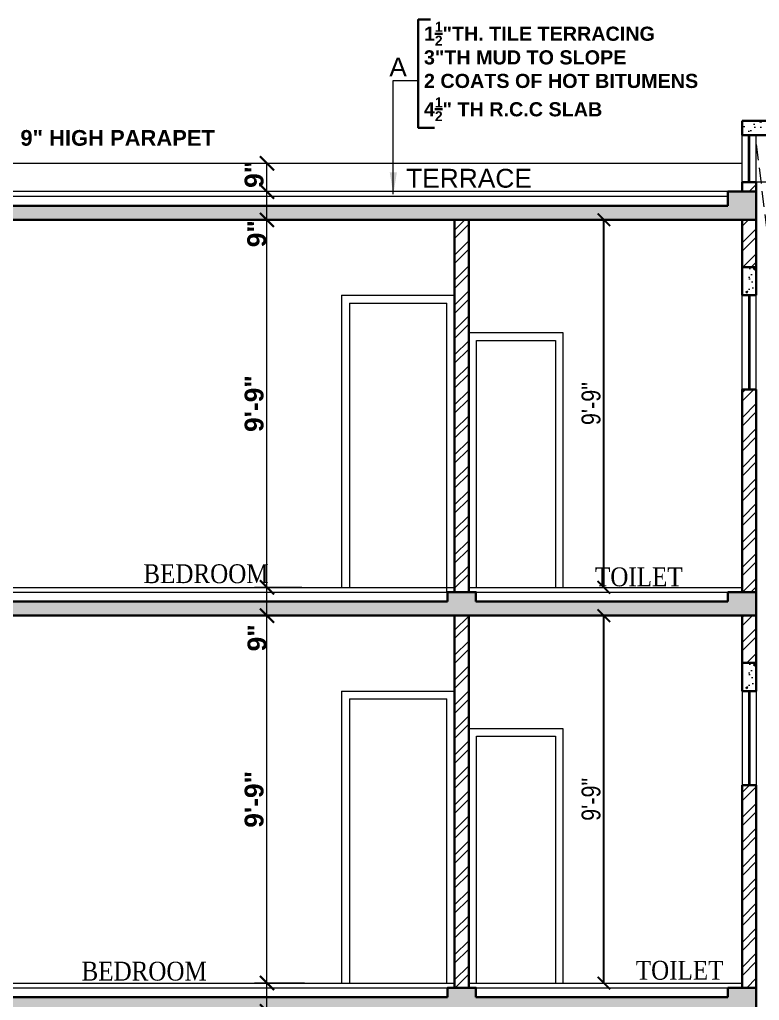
# Model space of a CAD drawing. Header units: feet. Extents: x 12125 to 16886, y -11859 to -10215.
# Drawn here: x 15824.3 to 16059.8, y -11391.7 to -11079.4 of the extents above; entities that cross this region are included whole.
import ezdxf

# ---------------------------------------------------------------- set-up
doc = ezdxf.new("R2010")
doc.units = ezdxf.units.FT
doc.header["$MEASUREMENT"] = 0
doc.header["$PDMODE"] = 2
doc.linetypes.add('DASHED', pattern=[0.75, 0.5, -0.25])
doc.layers.get('0').update_dxf_attribs({"lineweight": 30})
doc.layers.add('BLK_1_FLR_1_WC_BATH_HT', color=3, linetype='Continuous', plot=False)
doc.layers.add('BLK_1_FLR_2_WC_BATH_HT', color=3, linetype='Continuous', plot=False)
for name, color, linetype, lineweight in [('DIM 01', 7, 'Continuous', 9), ('DOOR', 32, 'Continuous', 13), ('Flooring', 160, 'Continuous', 15), ('HATCH', 9, 'Continuous', 20), ('SLAB RCC', 1, 'Continuous', 40), ('TEXT', 7, 'Continuous', 30), ('WALL', 10, 'Continuous', 30), ('WINDOW', 150, 'Continuous', 20)]:
    doc.layers.add(name, color=color, linetype=linetype, lineweight=lineweight)
doc.styles.add('AR. TEXT 01', font='arialbd.ttf')
doc.styles.add('DIM TEXT', font='GOTHIC.TTF', dxfattribs={"height": 5})
doc.styles.get("Standard").update_dxf_attribs({"font": 'ARIALN.TTF'})
doc.styles.add('TEX02', font='GARA.TTF')
doc.dimstyles.new('DIM 50', dxfattribs={"dimtxt": 6, "dimasz": 3, "dimexe": 6, "dimexo": 4, "dimgap": 0.3125, "dimtad": 1, "dimzin": 3, "dimdsep": 46, "dimlunit": 4, "dimtxsty": 'AR. TEXT 01', "dimblk": 'DOT', "dimcen": 0.09, "dimclrd": 256, "dimclre": 256, "dimclrt": 256, "dimazin": 0, "dimtfac": 0.8, "dimtofl": 0, "dimtmove": 1, "dimatfit": 3, "dimfxl": 6, "dimfxlon": 1, "dimfrac": 1, "dimtolj": 1, "dimtzin": 0, "dimlwd": -1, "dimlwe": -1, "dimarcsym": 1})
doc.dimstyles.get("Standard").update_dxf_attribs({"dimtxt": 6, "dimasz": 4, "dimexe": 4, "dimexo": 4, "dimgap": 1, "dimtad": 1, "dimdec": 1, "dimzin": 3, "dimdsep": 46, "dimlunit": 4, "dimtxsty": 'Standard', "dimblk": 'ARCHTICK', "dimcen": 0.09, "dimadec": 0, "dimazin": 0, "dimtfac": 1.005, "dimtdec": 1, "dimtofl": 0, "dimtmove": 2, "dimatfit": 3, "dimfxl": 4, "dimfxlon": 1, "dimtolj": 1, "dimtzin": 0, "dimarcsym": 0})
pattern_1 = [(50, (-64522.8, 70481.258), (7.17260183, -0.62752135), [0.75, -8.25]), (-5, (-64522.8, 70481.258), (-1.38751334, 7.52192134), [0.6, -6.6]), (100.4514445, (-64522.2024, 70481.206), (5.78508847, 6.8943999), [0.6374019, -7.0114211]), (46.1842, (-64522.8, 70483.258), (10.6724133, -1.6551928), [1.125, -12.375]), (96.635635, (-64521.911, 70483.12), (9.3466195, 9.741186), [0.9561034, -10.5171376]), (-8.815836, (-64522.8, 70483.258), (9.3466195, 9.741186), [0.9, -9.9]), (21, (-64521.8, 70482.758), (5.96907052, -4.0261889), [0.75, -8.25]), (-34, (-64521.8, 70482.758), (2.4331533, 7.25150045), [0.6, -6.6]), (71.451445, (-64521.303, 70482.423), (8.40222377, 3.22531153), [0.6374019, -7.0114211]), (37.5, (-64522.8, 70481.2582), (0.121598553, 3.32893854), [0, -6.52, 0, -6.7, 0, -6.625]), (7.5, (-64522.8, 70481.2582), (2.63069537, 3.94411712), [0, -3.82, 0, -6.37, 0, -2.525]), (-32.5, (-64525.03, 70481.2582), (5.33822436, -0.22554872), [0, -2.5, 0, -7.8, 0, -10.35]), (-42.5, (-64526.03, 70481.258), (5.8318617, 1.00104982), [0, -3.25, 0, -5.18, 0, -7.35])]
pattern_2 = [(-135, (-80515.0596, 32260.8044), (3.97747564, -3.97747564), []), (-135, (-80517.711, 32260.8044), (3.97747564, -3.97747564), [])]

# ---------------------------------------------------------------- blocks, each defined once
blk = doc.blocks.new('_ArchTick')
at = {"color": 0, "linetype": 'ByBlock', "const_width": 0.15}
blk.add_lwpolyline([(-0.5, -0.5), (0.5, 0.5)], dxfattribs=at)
blk = doc.blocks.new('*D229')
at = {"layer": 'Defpoints', "color": 0, "transparency": 16777216}
for p in [(15903, -11386.19), (15918.99, -11386.19), (15914.22, -11395.19)]:
    blk.add_point(p, dxfattribs=at)
at = {"layer": 'DIM 01', "transparency": 16777216}
for p, q in [((15914.99, -11386.19), (15899, -11386.19)), ((15903, -11395.19), (15903, -11386.19)), ((15910.22, -11395.19), (15899, -11395.19))]:
    blk.add_line(p, q, dxfattribs=at)
at = {"layer": 'DIM 01', "transparency": 16777216, "xscale": 4.5, "yscale": 4.5, "zscale": 4.5}
for p, rotation in [((15903, -11386.19), 90), ((15903, -11395.19), 270)]:
    blk.add_blockref('_ArchTick', p, dxfattribs=dict(at, rotation=rotation))
at = {"layer": 'DIM 01', "transparency": 16777216, "insert": (15898.94, -11402.1), "char_height": 6, "attachment_point": 5, "rotation": 90, "style": 'AR. TEXT 01'}
blk.add_mtext('\\A1;9"', dxfattribs=at)
blk = doc.blocks.new('*D230')
at = {"layer": 'Defpoints', "color": 0, "transparency": 16777216}
for p in [(15903, -11269.19), (15913.17, -11269.19), (15918.99, -11386.19)]:
    blk.add_point(p, dxfattribs=at)
at = {"layer": 'DIM 01', "transparency": 16777216}
for p, q in [((15909.17, -11269.19), (15899, -11269.19)), ((15903, -11386.19), (15903, -11269.19)), ((15914.99, -11386.19), (15899, -11386.19))]:
    blk.add_line(p, q, dxfattribs=at)
at = {"layer": 'DIM 01', "transparency": 16777216, "xscale": 4.5, "yscale": 4.5, "zscale": 4.5}
for p, rotation in [((15903, -11269.19), 90), ((15903, -11386.19), 270)]:
    blk.add_blockref('_ArchTick', p, dxfattribs=dict(at, rotation=rotation))
at = {"layer": 'DIM 01', "transparency": 16777216, "insert": (15898.94, -11327.69), "char_height": 6, "attachment_point": 5, "rotation": 90, "style": 'AR. TEXT 01'}
blk.add_mtext('\\A1;9\'-9"', dxfattribs=at)
blk = doc.blocks.new('*D231')
at = {"layer": 'Defpoints', "color": 0, "transparency": 16777216}
for p in [(15903, -11260.19), (15918.15, -11260.19), (15913.17, -11269.19)]:
    blk.add_point(p, dxfattribs=at)
at = {"layer": 'DIM 01', "transparency": 16777216}
for p, q in [((15914.15, -11260.19), (15899, -11260.19)), ((15903, -11269.19), (15903, -11260.19)), ((15909.17, -11269.19), (15899, -11269.19))]:
    blk.add_line(p, q, dxfattribs=at)
at = {"layer": 'DIM 01', "transparency": 16777216, "xscale": 4.5, "yscale": 4.5, "zscale": 4.5}
for p, rotation in [((15903, -11260.19), 90), ((15903, -11269.19), 270)]:
    blk.add_blockref('_ArchTick', p, dxfattribs=dict(at, rotation=rotation))
at = {"layer": 'DIM 01', "transparency": 16777216, "insert": (15899.87, -11276.27), "char_height": 6, "attachment_point": 5, "rotation": 90, "style": 'AR. TEXT 01'}
blk.add_mtext('\\A1;9"', dxfattribs=at)
blk = doc.blocks.new('*D232')
at = {"layer": 'Defpoints', "color": 0, "transparency": 16777216}
for p in [(15903, -11143.19), (15929.77, -11143.19), (15918.15, -11260.19)]:
    blk.add_point(p, dxfattribs=at)
at = {"layer": 'DIM 01', "transparency": 16777216}
for p, q in [((15915, -11143.19), (15899, -11143.19)), ((15903, -11260.19), (15903, -11143.19)), ((15914.15, -11260.19), (15899, -11260.19))]:
    blk.add_line(p, q, dxfattribs=at)
at = {"layer": 'DIM 01', "transparency": 16777216, "xscale": 4.5, "yscale": 4.5, "zscale": 4.5}
for p, rotation in [((15903, -11143.19), 90), ((15903, -11260.19), 270)]:
    blk.add_blockref('_ArchTick', p, dxfattribs=dict(at, rotation=rotation))
at = {"layer": 'DIM 01', "transparency": 16777216, "insert": (15898.94, -11201.69), "char_height": 6, "attachment_point": 5, "rotation": 90, "style": 'AR. TEXT 01'}
blk.add_mtext('\\A1;9\'-9"', dxfattribs=at)
blk = doc.blocks.new('*D233')
at = {"layer": 'Defpoints', "color": 0, "transparency": 16777216}
for p in [(15903, -11134.19), (15933.42, -11134.19), (15929.77, -11143.19)]:
    blk.add_point(p, dxfattribs=at)
at = {"layer": 'DIM 01', "transparency": 16777216}
for p, q in [((15915, -11134.19), (15899, -11134.19)), ((15903, -11143.19), (15903, -11134.19)), ((15915, -11143.19), (15899, -11143.19))]:
    blk.add_line(p, q, dxfattribs=at)
at = {"layer": 'DIM 01', "transparency": 16777216, "xscale": 4.5, "yscale": 4.5, "zscale": 4.5}
for p, rotation in [((15903, -11134.19), 90), ((15903, -11143.19), 270)]:
    blk.add_blockref('_ArchTick', p, dxfattribs=dict(at, rotation=rotation))
at = {"layer": 'DIM 01', "transparency": 16777216, "insert": (15899.79, -11147.6), "char_height": 6, "attachment_point": 5, "rotation": 90, "style": 'AR. TEXT 01'}
blk.add_mtext('\\A1;9"', dxfattribs=at)
blk = doc.blocks.new('*D234')
at = {"layer": 'Defpoints', "color": 0, "transparency": 16777216}
for p in [(15903, -11125.19), (15932.43, -11125.19), (15933.42, -11134.19)]:
    blk.add_point(p, dxfattribs=at)
at = {"layer": 'DIM 01', "transparency": 16777216}
for p, q in [((15915, -11125.19), (15899, -11125.19)), ((15903, -11134.19), (15903, -11125.19)), ((15915, -11134.19), (15899, -11134.19))]:
    blk.add_line(p, q, dxfattribs=at)
at = {"layer": 'DIM 01', "transparency": 16777216, "xscale": 4.5, "yscale": 4.5, "zscale": 4.5}
for p, rotation in [((15903, -11125.19), 90), ((15903, -11134.19), 270)]:
    blk.add_blockref('_ArchTick', p, dxfattribs=dict(at, rotation=rotation))
at = {"layer": 'DIM 01', "transparency": 16777216, "insert": (15898.94, -11128.69), "char_height": 6, "attachment_point": 5, "rotation": 90, "style": 'AR. TEXT 01'}
blk.add_mtext('\\A1;9"', dxfattribs=at)
blk = doc.blocks.new('*D422')
at = {"layer": 'BLK_1_FLR_1_WC_BATH_HT', "color": 0, "lineweight": -2, "transparency": 16777216}
for p, q in [((16010.26, -11386.19), (16010.26, -11269.19)), ((16014.26, -11269.19), (16014.26, -11269.19)), ((16014.26, -11386.19), (16014.26, -11386.19))]:
    blk.add_line(p, q, dxfattribs=at)
at = {"layer": 'Defpoints', "color": 0, "transparency": 16777216}
for p in [(16010.26, -11269.19), (16010.26, -11269.19), (16010.26, -11386.19)]:
    blk.add_point(p, dxfattribs=at)
at = {"layer": 'BLK_1_FLR_1_WC_BATH_HT', "color": 0, "lineweight": -2, "transparency": 16777216, "xscale": 4, "yscale": 4, "zscale": 4}
for p, rotation in [((16010.26, -11269.19), 90), ((16010.26, -11386.19), 270)]:
    blk.add_blockref('_ArchTick', p, dxfattribs=dict(at, rotation=rotation))
at = {"layer": 'BLK_1_FLR_1_WC_BATH_HT', "color": 0, "transparency": 16777216, "insert": (16006.2, -11327.69), "char_height": 6, "attachment_point": 5, "rotation": 90}
blk.add_mtext('\\A1;9\'-9"', dxfattribs=at)
blk = doc.blocks.new('*D428')
at = {"layer": 'BLK_1_FLR_2_WC_BATH_HT', "color": 0, "lineweight": -2, "transparency": 16777216}
for p, q in [((16010.26, -11260.19), (16010.26, -11143.19)), ((16014.26, -11143.19), (16014.26, -11143.19)), ((16014.26, -11260.19), (16014.26, -11260.19))]:
    blk.add_line(p, q, dxfattribs=at)
at = {"layer": 'Defpoints', "color": 0, "transparency": 16777216}
for p in [(16010.26, -11143.19), (16010.26, -11143.19), (16010.26, -11260.19)]:
    blk.add_point(p, dxfattribs=at)
at = {"layer": 'BLK_1_FLR_2_WC_BATH_HT', "color": 0, "lineweight": -2, "transparency": 16777216, "xscale": 4, "yscale": 4, "zscale": 4}
for p, rotation in [((16010.26, -11143.19), 90), ((16010.26, -11260.19), 270)]:
    blk.add_blockref('_ArchTick', p, dxfattribs=dict(at, rotation=rotation))
at = {"layer": 'BLK_1_FLR_2_WC_BATH_HT', "color": 0, "transparency": 16777216, "insert": (16006.2, -11201.69), "char_height": 6, "attachment_point": 5, "rotation": 90}
blk.add_mtext('\\A1;9\'-9"', dxfattribs=at)

msp = doc.modelspace()

# ---------------------------------------------------------------- hatches: boundary and pattern name
at = {"layer": 'HATCH', "ltscale": 20}
h = msp.add_hatch(dxfattribs=at)
h.set_pattern_fill('AR-CONC', color=256, style=0)
h.set_pattern_definition([(50, (-96966.4957, 32789.3866), (7.17260183, -0.62752135), [0.75, -8.25]), (-5, (-96966.496, 32789.3866), (-1.38751334, 7.52192134), [0.6, -6.6]), (100.4514445, (-96965.898, 32789.334), (5.78508847, 6.8943999), [0.6374019, -7.0114211]), (46.1842, (-96966.496, 32791.387), (10.6724133, -1.6551928), [1.125, -12.375]), (96.635635, (-96965.606, 32791.249), (9.3466195, 9.741186), [0.9561034, -10.5171376]), (-8.815836, (-96966.496, 32791.387), (9.3466195, 9.741186), [0.9, -9.9]), (21, (-96965.4957, 32790.8866), (5.96907052, -4.0261889), [0.75, -8.25]), (-34, (-96965.496, 32790.8866), (2.4331533, 7.25150045), [0.6, -6.6]), (71.451445, (-96964.998, 32790.551), (8.40222377, 3.22531153), [0.6374019, -7.0114211]), (37.5, (-96966.4957, 32789.3866), (0.121598553, 3.32893854), [0, -6.52, 0, -6.7, 0, -6.625]), (7.5, (-96966.4957, 32789.3866), (2.63069537, 3.94411712), [0, -3.82, 0, -6.37, 0, -2.525]), (-32.5, (-96968.7257, 32789.3866), (5.33822436, -0.22554872), [0, -2.5, 0, -7.8, 0, -10.35]), (-42.5, (-96969.7257, 32789.3866), (5.8318617, 1.00104982), [0, -3.25, 0, -5.18, 0, -7.35])])
h.paths.add_polyline_path([(16099.261, -11116.195), (16099.261, -11111.695), (16054.261, -11111.695), (16054.261, -11116.195)])
at = {"layer": 'HATCH', "ltscale": 10}
h = msp.add_hatch(dxfattribs=at)
h.set_pattern_fill('ANSI32', color=256, scale=15, angle=180, style=0)
h.set_pattern_definition([(-135, (-96966.4957, 32783.3866), (3.97747564, -3.97747564), []), (-135, (-96969.1473, 32783.3866), (3.97747564, -3.97747564), [])])
h.paths.add_polyline_path([(16058.761, -11131.195), (16054.261, -11131.195), (16054.261, -11134.195), (16058.761, -11134.195)])
at = {"layer": 'HATCH', "ltscale": 20}
h = msp.add_hatch(dxfattribs=at)
h.set_pattern_fill('AR-CONC', color=256, style=0)
h.set_pattern_definition(pattern_1)
h.paths.add_polyline_path([(16058.761, -11134.195), (16049.761, -11134.195), (16049.761, -11138.695), (15776.761, -11138.695), (15776.761, -11134.195), (15767.761, -11134.195), (15767.761, -11143.195), (15785.761, -11143.195), (16058.761, -11143.195)])
at = {"layer": 'HATCH', "ltscale": 10}
h = msp.add_hatch(dxfattribs=at)
h.set_pattern_fill('ANSI32', color=256, scale=15, angle=180, style=0)
h.set_pattern_definition([(-135, (-64528.8, 70481.258), (3.97747564, -3.97747564), []), (-135, (-64531.452, 70481.258), (3.97747564, -3.97747564), [])])
h.paths.add_polyline_path([(15962.761, -11261.695), (15967.261, -11261.695), (15967.261, -11143.195), (15962.761, -11143.195)])
h = msp.add_hatch(dxfattribs=at)
h.set_pattern_fill('ANSI32', color=256, scale=15, angle=180, style=0)
h.set_pattern_definition(pattern_2)
h.paths.add_polyline_path([(16058.761, -11143.195), (16054.261, -11143.195), (16054.261, -11158.195), (16058.761, -11158.195)])
h.paths.add_polyline_path([(16058.761, -11197.195), (16054.261, -11197.195), (16054.261, -11261.695), (16058.761, -11261.695)])
at = {"layer": 'HATCH', "ltscale": 20}
h = msp.add_hatch(dxfattribs=at)
h.set_pattern_fill('AR-CONC', color=256, style=0)
h.set_pattern_definition([(50, (-80515.0596, 32386.8044), (7.17260183, -0.62752135), [0.75, -8.25]), (-5, (-80515.0596, 32386.8044), (-1.38751334, 7.52192134), [0.6, -6.6]), (100.4514445, (-80514.462, 32386.752), (5.78508847, 6.8943999), [0.6374019, -7.0114211]), (46.1842, (-80515.06, 32388.8044), (10.6724133, -1.6551928), [1.125, -12.375]), (96.635635, (-80514.17, 32388.667), (9.3466195, 9.741186), [0.9561034, -10.5171376]), (-8.815836, (-80515.06, 32388.804), (9.3466195, 9.741186), [0.9, -9.9]), (21, (-80514.0596, 32388.3044), (5.96907052, -4.0261889), [0.75, -8.25]), (-34, (-80514.0596, 32388.3044), (2.4331533, 7.25150045), [0.6, -6.6]), (71.451445, (-80513.562, 32387.969), (8.40222377, 3.22531153), [0.6374019, -7.0114211]), (37.5, (-80515.0596, 32386.8044), (0.121598553, 3.32893854), [0, -6.52, 0, -6.7, 0, -6.625]), (7.5, (-80515.0596, 32386.8044), (2.63069537, 3.94411712), [0, -3.82, 0, -6.37, 0, -2.525]), (-32.5, (-80517.2896, 32386.8044), (5.33822436, -0.22554872), [0, -2.5, 0, -7.8, 0, -10.35]), (-42.5, (-80518.2896, 32386.8044), (5.8318617, 1.00104982), [0, -3.25, 0, -5.18, 0, -7.35])])
h.paths.add_polyline_path([(16058.761, -11158.195), (16054.261, -11158.195), (16054.261, -11167.195), (16058.761, -11167.195)])
h = msp.add_hatch(dxfattribs=at)
h.set_pattern_fill('AR-CONC', color=256, style=0)
h.set_pattern_definition([(50, (-64522.8, 70607.258), (7.17260183, -0.62752135), [0.75, -8.25]), (-5, (-64522.8, 70607.258), (-1.38751334, 7.52192134), [0.6, -6.6]), (100.4514445, (-64522.2024, 70607.206), (5.78508847, 6.8943999), [0.6374019, -7.0114211]), (46.1842, (-64522.8, 70609.258), (10.6724133, -1.6551928), [1.125, -12.375]), (96.635635, (-64521.911, 70609.12), (9.3466195, 9.741186), [0.9561034, -10.5171376]), (-8.815836, (-64522.8, 70609.258), (9.3466195, 9.741186), [0.9, -9.9]), (21, (-64521.8, 70608.758), (5.96907052, -4.0261889), [0.75, -8.25]), (-34, (-64521.8, 70608.758), (2.4331533, 7.25150045), [0.6, -6.6]), (71.451445, (-64521.303, 70608.423), (8.40222377, 3.22531153), [0.6374019, -7.0114211]), (37.5, (-64522.8, 70607.2582), (0.121598553, 3.32893854), [0, -6.52, 0, -6.7, 0, -6.625]), (7.5, (-64522.8, 70607.2582), (2.63069537, 3.94411712), [0, -3.82, 0, -6.37, 0, -2.525]), (-32.5, (-64525.03, 70607.2582), (5.33822436, -0.22554872), [0, -2.5, 0, -7.8, 0, -10.35]), (-42.5, (-64526.03, 70607.258), (5.8318617, 1.00104982), [0, -3.25, 0, -5.18, 0, -7.35])])
h.paths.add_polyline_path([(15772.261, -11243.695), (15767.761, -11243.695), (15767.761, -11269.195), (15794.761, -11269.195), (16058.761, -11269.195), (16058.761, -11261.695), (16049.761, -11261.695), (16049.761, -11264.695), (15969.511, -11264.695), (15969.511, -11261.695), (15960.511, -11261.695), (15960.511, -11264.695), (15794.761, -11264.695), (15794.761, -11260.195), (15785.761, -11260.195), (15785.761, -11264.695), (15772.261, -11264.695)])
at = {"layer": 'HATCH', "ltscale": 10}
h = msp.add_hatch(dxfattribs=at)
h.set_pattern_fill('ANSI32', color=256, scale=15, angle=180, style=0)
h.set_pattern_definition(pattern_2)
h.paths.add_polyline_path([(15967.261, -11269.195), (15962.761, -11269.195), (15962.761, -11387.695), (15967.261, -11387.695)])
h = msp.add_hatch(dxfattribs=at)
h.set_pattern_fill('ANSI32', color=256, scale=15, angle=180, style=0)
h.set_pattern_definition(pattern_2)
h.paths.add_polyline_path([(16058.761, -11323.195), (16054.261, -11323.195), (16054.261, -11387.695), (16058.761, -11387.695)])
h.paths.add_polyline_path([(16054.261, -11284.195), (16058.761, -11284.195), (16058.761, -11269.195), (16054.261, -11269.195)])
at = {"layer": 'HATCH', "ltscale": 20}
h = msp.add_hatch(dxfattribs=at)
h.set_pattern_fill('AR-CONC', color=256, style=0)
h.set_pattern_definition([(50, (-80515.0596, 32260.8044), (7.17260183, -0.62752135), [0.75, -8.25]), (-5, (-80515.0596, 32260.8044), (-1.38751334, 7.52192134), [0.6, -6.6]), (100.4514445, (-80514.462, 32260.752), (5.78508847, 6.8943999), [0.6374019, -7.0114211]), (46.1842, (-80515.06, 32262.8044), (10.6724133, -1.6551928), [1.125, -12.375]), (96.635635, (-80514.17, 32262.667), (9.3466195, 9.741186), [0.9561034, -10.5171376]), (-8.815836, (-80515.06, 32262.804), (9.3466195, 9.741186), [0.9, -9.9]), (21, (-80514.0596, 32262.3044), (5.96907052, -4.0261889), [0.75, -8.25]), (-34, (-80514.0596, 32262.3044), (2.4331533, 7.25150045), [0.6, -6.6]), (71.451445, (-80513.562, 32261.969), (8.40222377, 3.22531153), [0.6374019, -7.0114211]), (37.5, (-80515.0596, 32260.8044), (0.121598553, 3.32893854), [0, -6.52, 0, -6.7, 0, -6.625]), (7.5, (-80515.0596, 32260.8044), (2.63069537, 3.94411712), [0, -3.82, 0, -6.37, 0, -2.525]), (-32.5, (-80517.2896, 32260.8044), (5.33822436, -0.22554872), [0, -2.5, 0, -7.8, 0, -10.35]), (-42.5, (-80518.2896, 32260.8044), (5.8318617, 1.00104982), [0, -3.25, 0, -5.18, 0, -7.35])])
h.paths.add_polyline_path([(16058.761, -11284.195), (16054.261, -11284.195), (16054.261, -11293.195), (16058.761, -11293.195)])
h = msp.add_hatch(dxfattribs=at)
h.set_pattern_fill('AR-CONC', color=256, style=0)
h.set_pattern_definition(pattern_1)
h.paths.add_polyline_path([(16049.761, -11387.695), (16049.761, -11390.695), (15969.511, -11390.695), (15969.511, -11387.695), (15960.511, -11387.695), (15960.511, -11390.695), (15794.761, -11390.695), (15794.761, -11386.195), (15785.761, -11386.195), (15785.761, -11390.695), (15772.261, -11390.695), (15772.261, -11369.695), (15767.761, -11369.695), (15767.761, -11395.195), (15794.761, -11395.195), (16058.761, -11395.195), (16058.761, -11387.695)])

# ---------------------------------------------------------------- linework, layer by layer
at = {"layer": 'DIM 01'}
for p, q in [((16054.261, -11119.195), (16054.261, -11116.195)), ((16058.761, -11119.195), (16058.761, -11116.195))]:
    msp.add_line(p, q, dxfattribs=at)
at = {"layer": 'DOOR'}
for p, q in [((15926.761, -11167.195), (15962.761, -11167.195)), ((15926.761, -11167.195), (15926.761, -11260.195)), ((15929.261, -11169.695), (15960.261, -11169.695)), ((15929.261, -11169.695), (15929.261, -11260.195)), ((15960.261, -11261.695), (15960.261, -11169.695)), ((15926.761, -11293.195), (15962.761, -11293.195)), ((15926.761, -11293.195), (15926.761, -11386.195)), ((15929.261, -11295.695), (15960.261, -11295.695)), ((15929.261, -11295.695), (15929.261, -11386.195)), ((15960.261, -11386.195), (15960.261, -11295.695))]:
    msp.add_line(p, q, dxfattribs=at)
for points in [[(15997.261, -11260.195), (15997.261, -11179.195), (15967.261, -11179.195)], [(15969.661, -11260.195), (15969.661, -11181.595), (15994.861, -11181.595), (15994.861, -11260.195)], [(15997.261, -11386.195), (15997.261, -11305.195), (15967.261, -11305.195)], [(15969.661, -11386.195), (15969.661, -11307.595), (15994.861, -11307.595), (15994.861, -11386.195)]]:
    msp.add_lwpolyline(points, dxfattribs=at)
at = {"layer": 'Flooring', "ltscale": 10}
for p, q in [((16054.261, -11125.195), (15776.761, -11125.195)), ((16058.761, -11134.195), (15776.761, -11134.195)), ((16049.761, -11135.695), (15776.761, -11135.695)), ((15794.761, -11260.195), (15962.761, -11260.195)), ((15967.261, -11260.195), (16054.261, -11260.195)), ((15794.761, -11261.695), (16054.261, -11261.695)), ((15794.761, -11386.195), (15962.761, -11386.195)), ((15794.761, -11387.695), (16049.761, -11387.695)), ((15967.261, -11386.195), (16054.261, -11386.195))]:
    msp.add_line(p, q, dxfattribs=at)
at = {"layer": 'HATCH', "linetype": 'DASHED', "ltscale": 10}
msp.add_line((16058.761, -11119.195), (16094.761, -11411.695), dxfattribs=at)
at = {"layer": 'SLAB RCC', "lineweight": 30, "ltscale": 10}
for p, q in [((16054.261, -11111.695), (16099.261, -11111.695)), ((16054.261, -11116.195), (16054.261, -11111.695)), ((16054.261, -11116.195), (16099.261, -11116.195)), ((16049.761, -11138.695), (16049.761, -11134.195)), ((16049.761, -11134.195), (16058.761, -11134.195)), ((16058.761, -11134.195), (16058.761, -11143.195)), ((16049.761, -11138.695), (15776.761, -11138.695)), ((16058.761, -11143.195), (15785.761, -11143.195)), ((16054.261, -11158.195), (16058.761, -11158.195)), ((16054.261, -11158.195), (16054.261, -11167.195)), ((16058.761, -11167.195), (16058.761, -11158.195)), ((16054.261, -11167.195), (16058.761, -11167.195)), ((16049.761, -11261.695), (16049.761, -11264.695)), ((16049.761, -11261.695), (16058.761, -11261.695)), ((16058.761, -11261.695), (16058.761, -11269.195)), ((15794.761, -11264.695), (15960.511, -11264.695)), ((15969.511, -11264.695), (16049.761, -11264.695)), ((15794.761, -11269.195), (16054.261, -11269.195)), ((16054.261, -11269.195), (16058.761, -11269.195)), ((16054.261, -11284.195), (16058.761, -11284.195)), ((16054.261, -11284.195), (16054.261, -11293.195)), ((16058.761, -11284.195), (16058.761, -11293.195)), ((16054.261, -11293.195), (16058.761, -11293.195)), ((16049.761, -11387.695), (16049.761, -11390.695)), ((16049.761, -11387.695), (16058.761, -11387.695)), ((16058.761, -11387.695), (16058.761, -11395.195)), ((15794.761, -11390.695), (15960.511, -11390.695)), ((15969.511, -11390.695), (16049.761, -11390.695))]:
    msp.add_line(p, q, dxfattribs=at)
for points in [[(15960.511, -11264.695), (15960.511, -11261.695), (15969.511, -11261.695), (15969.511, -11264.695)], [(15960.511, -11390.695), (15960.511, -11387.695), (15969.511, -11387.695), (15969.511, -11390.695)]]:
    msp.add_lwpolyline(points, dxfattribs=at)
at = {"layer": 'TEXT'}
msp.add_lwpolyline([(15955.046, -11079.428), (15951.19, -11079.428), (15951.19, -11113.842), (15956.289, -11113.842)], dxfattribs=at)
at = {"layer": 'WALL', "ltscale": 5}
for p, q in [((16054.261, -11134.195), (16054.261, -11131.195)), ((16054.261, -11131.195), (16058.761, -11131.195)), ((16058.761, -11134.195), (16058.761, -11131.195)), ((15962.761, -11261.695), (15962.761, -11143.195)), ((15967.261, -11261.695), (15967.261, -11143.195)), ((16054.261, -11143.195), (16054.261, -11158.195)), ((16058.761, -11143.195), (16058.761, -11158.195)), ((16054.261, -11197.195), (16054.261, -11261.695)), ((16054.261, -11197.195), (16058.761, -11197.195)), ((16058.761, -11197.195), (16058.761, -11261.695)), ((15962.761, -11387.695), (15962.761, -11269.195)), ((15967.261, -11387.695), (15967.261, -11269.195)), ((16054.261, -11269.195), (16054.261, -11284.195)), ((16058.761, -11269.195), (16058.761, -11284.195)), ((16054.261, -11323.195), (16054.261, -11387.695)), ((16054.261, -11323.195), (16058.761, -11323.195)), ((16058.761, -11323.195), (16058.761, -11387.695))]:
    msp.add_line(p, q, dxfattribs=at)
at = {"layer": 'WINDOW', "ltscale": 10}
for p, q in [((16054.261, -11131.195), (16054.261, -11116.195)), ((16056.251, -11131.195), (16056.251, -11116.195)), ((16056.771, -11131.195), (16056.771, -11116.195)), ((16054.261, -11197.195), (16054.261, -11167.195)), ((16056.261, -11167.195), (16056.261, -11197.195)), ((16056.761, -11167.195), (16056.761, -11197.195)), ((16058.761, -11197.195), (16058.761, -11167.195)), ((16054.261, -11293.195), (16054.261, -11323.195)), ((16056.261, -11293.195), (16056.261, -11323.195)), ((16056.761, -11293.195), (16056.761, -11323.195)), ((16058.761, -11293.195), (16058.761, -11323.195))]:
    msp.add_line(p, q, dxfattribs=at)
msp.add_lwpolyline([(16058.761, -11116.195), (16094.761, -11116.195), (16094.761, -11131.195), (16058.761, -11131.195)], close=True, dxfattribs=at)

# ---------------------------------------------------------------- texts
at = {"layer": 'TEXT', "attachment_point": 1}
for s, insert, char_height, width in [('\\A1;{\\fArial|b1|i0|c0|p34;1{\\H0.7x;\\S1/2;}"TH. TILE TERRACING\\P3"TH MUD TO SLOPE\\P2 COATS OF HOT BITUMENS \\P4{\\H0.7x;\\S1/2;}" TH R.C.C SLAB}', (15952.981, -11080.133), 4.5, 89.8489), ('{\\fArial|b1|i0|c0|p34;9" HIGH PARAPET}', (15824.52, -11114.582), 5, 63.40533)]:
    msp.add_mtext(s, dxfattribs=dict(at, insert=insert, char_height=char_height, width=width))
at = {"layer": 'TEXT', "insert": (15944.756, -11091.517), "char_height": 6, "attachment_point": 2, "style": 'TEX02'}
msp.add_mtext('\\A1;{\\fArial|b0|i0|c0|p34;A}', dxfattribs=at)
at = {"layer": 'TEXT', "char_height": 6, "attachment_point": 2, "style": 'TEX02'}
for s, insert, width in [('\\A1;{\\fArial|b0|i0|c0|p34;TERRACE}', (15967.329, -11126.934), 40.13179), ('\\A1;BEDROOM', (15883.597, -11252.848), 30.12147), ('\\A1;TOILET', (16021.39, -11253.843), 30.12147), ('\\A1;TOILET', (16034.366, -11379.114), 30.12147), ('\\A1;BEDROOM', (15863.921, -11379.392), 30.12147)]:
    msp.add_mtext(s, dxfattribs=dict(at, insert=insert, width=width))

# ---------------------------------------------------------------- dimensions: what is measured, and where the dimension line sits
at = {"layer": 'BLK_1_FLR_1_WC_BATH_HT'}
dim = msp.add_linear_dim(base=(16010.26, -11269.195), p1=(16010.26, -11386.195), p2=(16010.26, -11269.195), angle=270, dimstyle='Standard', override={"dimfxl": 7}, dxfattribs=at)
dim.commit()
dim.dimension.update_dxf_attribs({"geometry": '*D422', "text_midpoint": (16006.197, -11327.695)})
at = {"layer": 'BLK_1_FLR_2_WC_BATH_HT', "color": 3}
dim = msp.add_linear_dim(base=(16010.26, -11143.195), p1=(16010.26, -11260.195), p2=(16010.26, -11143.195), angle=270, dimstyle='Standard', override={"dimfxl": 7}, dxfattribs=at)
dim.commit()
dim.dimension.update_dxf_attribs({"geometry": '*D428', "text_midpoint": (16006.197, -11201.695)})
at = {"layer": 'DIM 01'}
for base, p1, p2, picture, middle in [((15903.003, -11125.195), (15933.417, -11134.195), (15932.43, -11125.195), '*D234', (15903.003, -11128.692)), ((15903.003, -11134.195), (15929.77, -11143.195), (15933.417, -11134.195), '*D233', (15903.859, -11147.6)), ((15903.003, -11260.195), (15913.165, -11269.195), (15918.147, -11260.195), '*D231', (15903.939, -11276.268)), ((15903.003, -11386.195), (15914.218, -11395.195), (15918.988, -11386.195), '*D229', (15903.003, -11402.096))]:
    dim = msp.add_linear_dim(base=base, p1=p1, p2=p2, angle=90, dimstyle='DIM 50', override={"dimtxt": 6, "dimasz": 4.5, "dimexe": 4, "dimgap": 1, "dimblk1": 'ArchTick', "dimblk2": 'ArchTick', "dimsah": 1, "dimfxl": 12}, dxfattribs=at)
    dim.commit()
    dim.dimension.update_dxf_attribs({"geometry": picture, "text_midpoint": middle, "dimtype": 160})
for base, p1, p2, picture, middle in [((15903.003, -11143.195), (15918.147, -11260.195), (15929.77, -11143.195), '*D232', (15898.937, -11201.695)), ((15903.003, -11269.195), (15918.988, -11386.195), (15913.165, -11269.195), '*D230', (15898.937, -11327.695))]:
    dim = msp.add_linear_dim(base=base, p1=p1, p2=p2, angle=90, dimstyle='DIM 50', override={"dimtxt": 6, "dimasz": 4.5, "dimexe": 4, "dimgap": 1, "dimblk1": 'ArchTick', "dimblk2": 'ArchTick', "dimsah": 1, "dimfxl": 12}, dxfattribs=at)
    dim.commit()
    dim.dimension.update_dxf_attribs({"geometry": picture, "text_midpoint": middle})

# ---------------------------------------------------------------- leaders
msp.add_leader([(15943.23, -11135.007), (15943.23, -11098.851), (15951.19, -11098.851)], dimstyle='DIM 50', override={"dimscale": 1, "dimtxt": 5, "dimasz": 7, "dimexe": 0, "dimgap": 1.5, "dimdec": 4, "dimtxsty": 'DIM TEXT', "dimdle": 1, "dimclre": 253, "dimtfac": 0.75, "dimtdec": 4, "dimfxl": 18}, dxfattribs=at)

doc.saveas('drawing.dxf')
